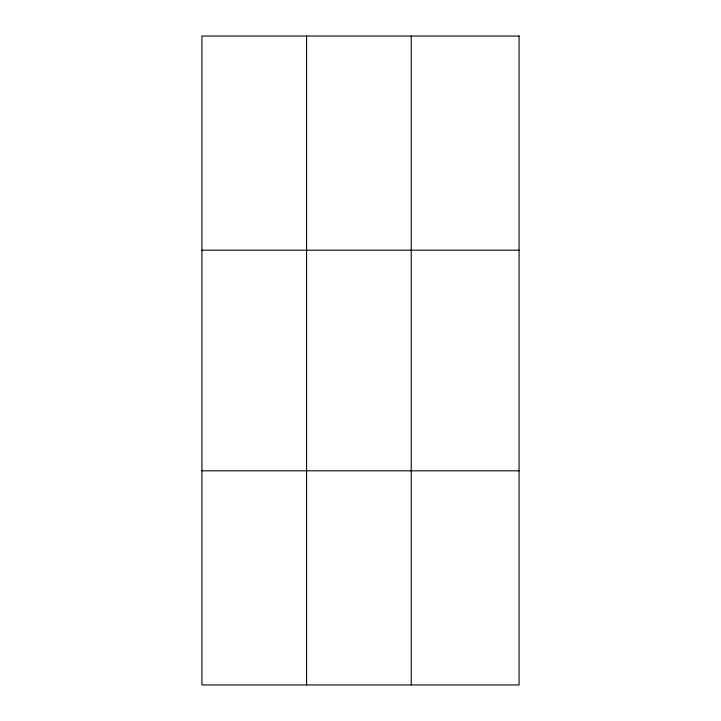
<?xml version="1.0" encoding="UTF-8"?>
<svg xmlns="http://www.w3.org/2000/svg" width="721" height="721" viewBox="0 0 721 721"><rect width="100%" height="100%" fill="white"/><g stroke="black" fill="none" stroke-linecap="round" stroke-linejoin="round"><path stroke-width="1.08" d="M306.587 684.95L306.587 36.05M411.24 684.95L411.24 36.05M201.925 250.187L519.075 250.187M201.925 470.813L519.075 470.813M519.075 36.05L519.075 684.95L201.925 684.95L201.925 36.05L519.075 36.05"/></g></svg>
